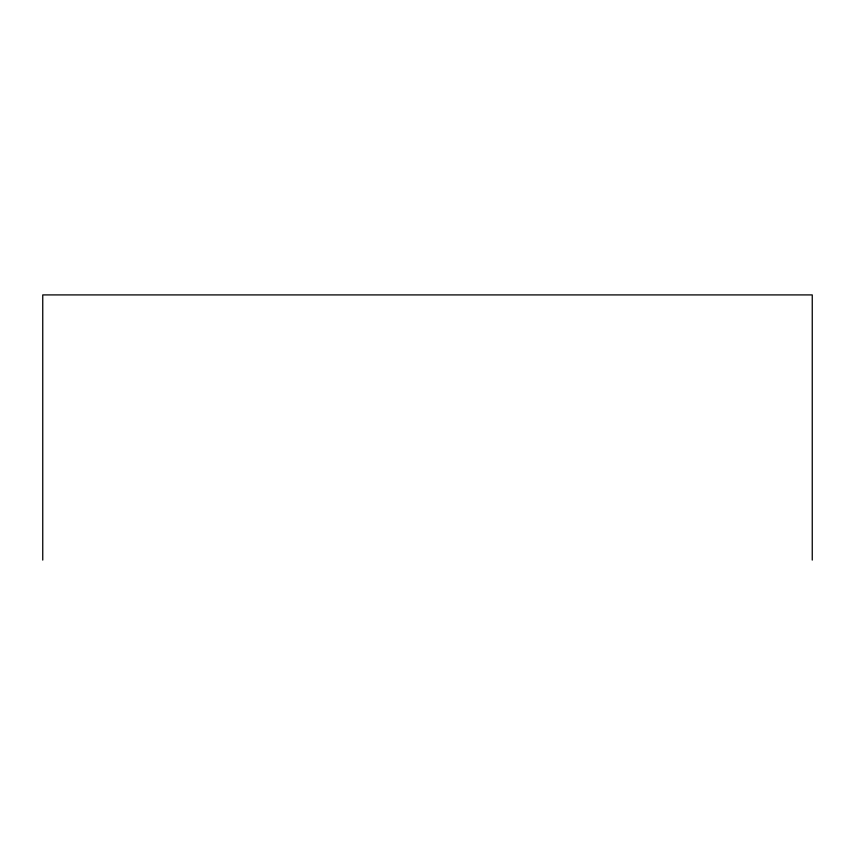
<?xml version="1.0" encoding="UTF-8"?>
<svg xmlns="http://www.w3.org/2000/svg" width="855" height="855" viewBox="0 0 855 855"><rect width="100%" height="100%" fill="white"/><g stroke="black" fill="none" stroke-linecap="round" stroke-linejoin="round"><path stroke-width="1.28" d="M812.25 560.089L812.25 294.911L42.75 294.911L42.75 560.089"/></g></svg>
